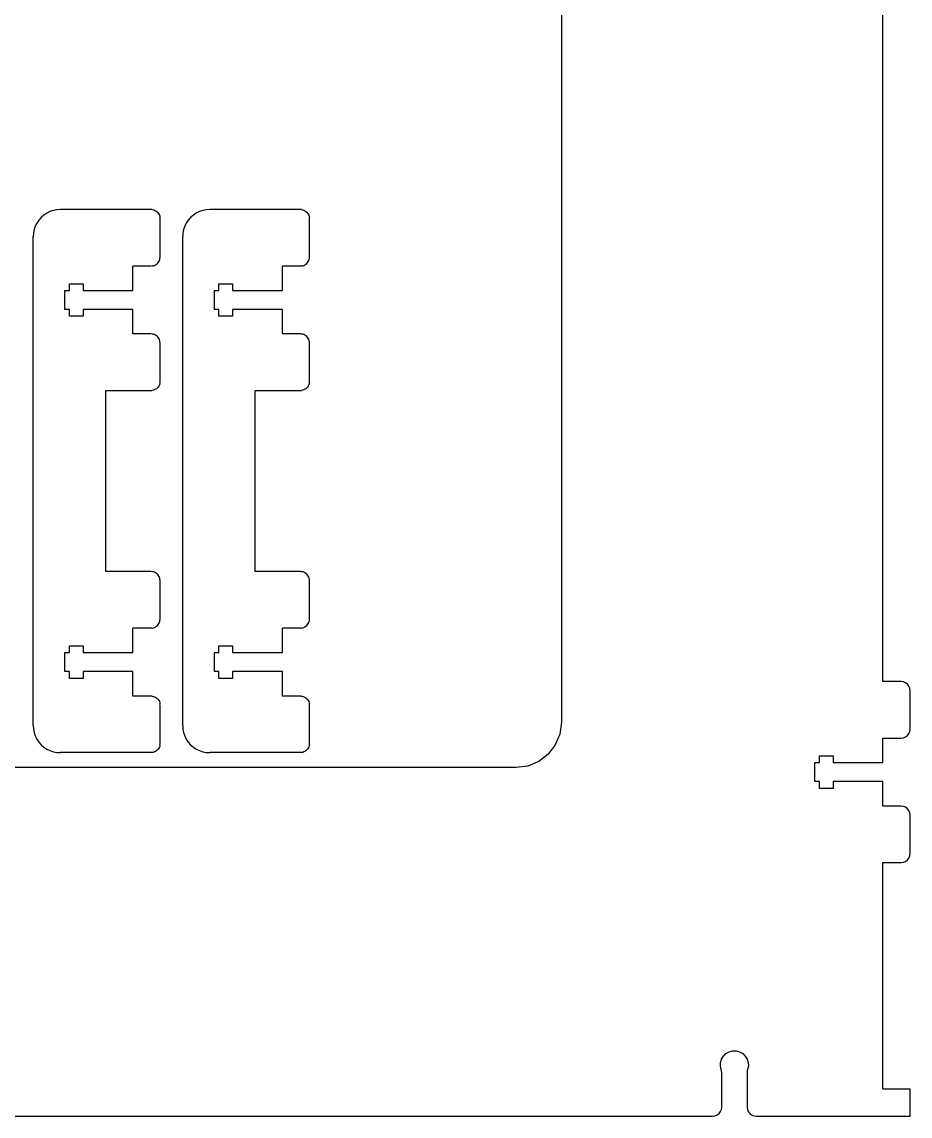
# Model space of a CAD drawing. Header units: metres. Extents: x 1771 to 2193, y -862 to -378.
# Drawn here: x 1996.9 to 2193, y -861.7 to -619.9 of the extents above; entities that cross this region are included whole.
import ezdxf

# ---------------------------------------------------------------- set-up
doc = ezdxf.new("R2010")
doc.units = ezdxf.units.M

msp = doc.modelspace()

# ---------------------------------------------------------------- linework, layer by layer
at = {"layer": '1'}
for p, q in [((2116, -526.7, 6), (2116, -774.7, 6)), ((2187, -765.7, 6), (2187, -535.7, 6)), ((2191, -765.7, 6), (2187, -765.7, 6)), ((2191.52, -765.77, 6), (2191, -765.7, 6)), ((2192, -765.97, 6), (2191.52, -765.77, 6)), ((2192.41, -766.29, 6), (2192, -765.97, 6)), ((2192.73, -766.7, 6), (2192.41, -766.29, 6)), ((2192.93, -767.18, 6), (2192.73, -766.7, 6)), ((2193, -767.7, 6), (2192.93, -767.18, 6)), ((2193, -776.2, 6), (2193, -767.7, 6)), ((2116, -774.7, 6), (2115.66, -777.29, 6)), ((2115.66, -777.29, 6), (2114.66, -779.7, 6)), ((2187, -783.6, 6), (2187, -778.2, 6)), ((2187, -778.2, 6), (2191, -778.2, 6)), ((2191, -778.2, 6), (2191.52, -778.13, 6)), ((2191.52, -778.13, 6), (2192, -777.93, 6)), ((2192, -777.93, 6), (2192.41, -777.61, 6)), ((2192.41, -777.61, 6), (2192.73, -777.2, 6)), ((2192.73, -777.2, 6), (2192.93, -776.72, 6)), ((2192.93, -776.72, 6), (2193, -776.2, 6)), ((2114.66, -779.7, 6), (2113.07, -781.77, 6)), ((2113.07, -781.77, 6), (2111, -783.36, 6)), ((2173, -783.6, 6), (2173, -782.1, 6)), ((2173, -782.1, 6), (2176, -782.1, 6)), ((2176, -782.1, 6), (2176, -783.6, 6)), ((2106, -784.7, 6), (1858, -784.7, 6)), ((2108.59, -784.36, 6), (2106, -784.7, 6)), ((2111, -783.36, 6), (2108.59, -784.36, 6)), ((2172, -787.8, 6), (2172, -783.6, 6)), ((2172, -783.6, 6), (2173, -783.6, 6)), ((2176, -783.6, 6), (2187, -783.6, 6)), ((2173, -787.8, 6), (2172, -787.8, 6)), ((2173, -789.3, 6), (2173, -787.8, 6)), ((2187, -787.8, 6), (2176, -787.8, 6)), ((2176, -787.8, 6), (2176, -789.3, 6)), ((2187, -793.2, 6), (2187, -787.8, 6)), ((2176, -789.3, 6), (2173, -789.3, 6)), ((2191, -793.2, 6), (2187, -793.2, 6)), ((2191.52, -793.27, 6), (2191, -793.2, 6)), ((2192, -793.47, 6), (2191.52, -793.27, 6)), ((2192.41, -793.79, 6), (2192, -793.47, 6)), ((2192.73, -794.2, 6), (2192.41, -793.79, 6)), ((2192.93, -794.68, 6), (2192.73, -794.2, 6)), ((2193, -795.2, 6), (2192.93, -794.68, 6)), ((2193, -803.7, 6), (2193, -795.2, 6)), ((2192.41, -805.11, 6), (2192.73, -804.7, 6)), ((2192.73, -804.7, 6), (2192.93, -804.22, 6)), ((2192.93, -804.22, 6), (2193, -803.7, 6)), ((2187, -855.7, 6), (2187, -805.7, 6)), ((2187, -805.7, 6), (2191, -805.7, 6)), ((2191, -805.7, 6), (2191.52, -805.63, 6)), ((2191.52, -805.63, 6), (2192, -805.43, 6)), ((2192, -805.43, 6), (2192.41, -805.11, 6)), ((2151.37, -849.1, 6), (2151.78, -848.43, 6)), ((2151.78, -848.43, 6), (2152.35, -847.88, 6)), ((2152.35, -847.88, 6), (2153.04, -847.49, 6)), ((2153.04, -847.49, 6), (2153.81, -847.29, 6)), ((2153.81, -847.29, 6), (2154.59, -847.29, 6)), ((2154.59, -847.29, 6), (2155.36, -847.49, 6)), ((2155.36, -847.49, 6), (2156.05, -847.88, 6)), ((2156.05, -847.88, 6), (2156.62, -848.43, 6)), ((2156.62, -848.43, 6), (2157.03, -849.1, 6)), ((2151.11, -850.65, 6), (2151.14, -849.86, 6)), ((2151.28, -851.42, 6), (2151.11, -850.65, 6)), ((2151.14, -849.86, 6), (2151.37, -849.1, 6)), ((2157.03, -849.1, 6), (2157.26, -849.86, 6)), ((2157.29, -850.65, 6), (2157.12, -851.42, 6)), ((2157.26, -849.86, 6), (2157.29, -850.65, 6)), ((2151.35, -851.64, 6), (2151.28, -851.42, 6)), ((2151.39, -851.86, 6), (2151.35, -851.64, 6)), ((2151.4, -852.09, 6), (2151.39, -851.86, 6)), ((2151.4, -859.7, 6), (2151.4, -852.09, 6)), ((2157.01, -851.86, 6), (2157, -852.09, 6)), ((2157, -852.09, 6), (2157, -859.7, 6)), ((2157.05, -851.64, 6), (2157.01, -851.86, 6)), ((2157.12, -851.42, 6), (2157.05, -851.64, 6)), ((2187, -855.7, 6), (2193, -855.7, 6)), ((2193, -861.7, 6), (2193, -855.7, 6)), ((2151.13, -860.7, 6), (2151.33, -860.22, 6)), ((2151.33, -860.22, 6), (2151.4, -859.7, 6)), ((2157, -859.7, 6), (2157.07, -860.22, 6)), ((2157.07, -860.22, 6), (2157.27, -860.7, 6)), ((1771, -861.7, 6), (2149.4, -861.7, 6)), ((2149.4, -861.7, 6), (2149.92, -861.63, 6)), ((2149.92, -861.63, 6), (2150.4, -861.43, 6)), ((2150.4, -861.43, 6), (2150.81, -861.11, 6)), ((2150.81, -861.11, 6), (2151.13, -860.7, 6)), ((2157.27, -860.7, 6), (2157.59, -861.11, 6)), ((2157.59, -861.11, 6), (2158, -861.43, 6)), ((2158, -861.43, 6), (2158.48, -861.63, 6)), ((2158.48, -861.63, 6), (2159, -861.7, 6)), ((2159, -861.7, 6), (2193, -861.7, 6))]:
    msp.add_line(p, q, dxfattribs=at)
at = {"layer": '4'}
for p, q in [((2002.4, -662.2, 6), (2001.75, -662.64, 6)), ((2003.1, -661.86, 6), (2002.4, -662.2, 6)), ((2003.85, -661.6, 6), (2003.1, -661.86, 6)), ((2004.62, -661.45, 6), (2003.85, -661.6, 6)), ((2005.4, -661.4, 6), (2004.62, -661.45, 6)), ((2025.4, -661.4, 6), (2005.4, -661.4, 6)), ((2025.66, -661.42, 6), (2025.4, -661.4, 6)), ((2025.66, -661.42, 6), (2025.92, -661.47, 6)), ((2025.92, -661.47, 6), (2026.17, -661.55, 6)), ((2026.17, -661.55, 6), (2026.4, -661.67, 6)), ((2026.4, -661.67, 6), (2026.62, -661.81, 6)), ((2026.62, -661.81, 6), (2026.81, -661.99, 6)), ((2026.81, -661.99, 6), (2026.99, -662.18, 6)), ((2026.99, -662.18, 6), (2027.13, -662.4, 6)), ((2000.2, -664.4, 6), (1999.86, -665.1, 6)), ((2000.64, -663.75, 6), (2000.2, -664.4, 6)), ((2001.16, -663.16, 6), (2000.64, -663.75, 6)), ((2001.75, -662.64, 6), (2001.16, -663.16, 6)), ((2027.13, -662.4, 6), (2027.25, -662.63, 6)), ((2027.25, -662.63, 6), (2027.33, -662.88, 6)), ((2027.33, -662.88, 6), (2027.38, -663.14, 6)), ((2027.4, -663.4, 6), (2027.38, -663.14, 6)), ((2027.4, -671.9, 6), (2027.4, -663.4, 6)), ((1999.45, -666.62, 6), (1999.4, -667.4, 6)), ((1999.6, -665.85, 6), (1999.45, -666.62, 6)), ((1999.86, -665.1, 6), (1999.6, -665.85, 6)), ((1999.4, -775.4, 6), (1999.4, -667.4, 6)), ((2027.38, -672.16, 6), (2027.4, -671.9, 6)), ((2021.4, -679.3, 6), (2021.4, -673.9, 6)), ((2025.4, -673.9, 6), (2021.4, -673.9, 6)), ((2025.66, -673.88, 6), (2025.4, -673.9, 6)), ((2025.66, -673.88, 6), (2025.92, -673.83, 6)), ((2025.92, -673.83, 6), (2026.17, -673.75, 6)), ((2026.17, -673.75, 6), (2026.4, -673.63, 6)), ((2026.4, -673.63, 6), (2026.62, -673.49, 6)), ((2026.62, -673.49, 6), (2026.81, -673.31, 6)), ((2026.81, -673.31, 6), (2026.99, -673.12, 6)), ((2026.99, -673.12, 6), (2027.13, -672.9, 6)), ((2027.13, -672.9, 6), (2027.25, -672.67, 6)), ((2027.25, -672.67, 6), (2027.33, -672.42, 6)), ((2027.33, -672.42, 6), (2027.38, -672.16, 6)), ((2006.4, -683.5, 6), (2006.4, -679.3, 6)), ((2006.4, -679.3, 6), (2007.4, -679.3, 6)), ((2007.4, -679.3, 6), (2007.4, -677.8, 6)), ((2007.4, -677.8, 6), (2010.4, -677.8, 6)), ((2010.4, -677.8, 6), (2010.4, -679.3, 6)), ((2010.4, -679.3, 6), (2021.4, -679.3, 6)), ((2007.4, -683.5, 6), (2006.4, -683.5, 6)), ((2007.4, -685, 6), (2007.4, -683.5, 6)), ((2021.4, -683.5, 6), (2010.4, -683.5, 6)), ((2010.4, -683.5, 6), (2010.4, -685, 6)), ((2021.4, -688.9, 6), (2021.4, -683.5, 6)), ((2010.4, -685, 6), (2007.4, -685, 6)), ((2025.4, -688.9, 6), (2021.4, -688.9, 6)), ((2025.66, -688.92, 6), (2025.4, -688.9, 6)), ((2025.92, -688.97, 6), (2025.66, -688.92, 6)), ((2026.17, -689.05, 6), (2025.92, -688.97, 6)), ((2026.4, -689.17, 6), (2026.17, -689.05, 6)), ((2026.62, -689.31, 6), (2026.4, -689.17, 6)), ((2026.81, -689.49, 6), (2026.62, -689.31, 6)), ((2026.99, -689.68, 6), (2026.81, -689.49, 6)), ((2027.13, -689.9, 6), (2026.99, -689.68, 6)), ((2027.25, -690.13, 6), (2027.13, -689.9, 6)), ((2027.33, -690.38, 6), (2027.25, -690.13, 6)), ((2027.38, -690.64, 6), (2027.33, -690.38, 6)), ((2027.4, -690.9, 6), (2027.38, -690.64, 6)), ((2027.4, -699.4, 6), (2027.4, -690.9, 6)), ((2026.62, -700.99, 6), (2026.4, -701.13, 6)), ((2026.81, -700.81, 6), (2026.62, -700.99, 6)), ((2026.99, -700.62, 6), (2026.81, -700.81, 6)), ((2027.13, -700.4, 6), (2026.99, -700.62, 6)), ((2027.25, -700.17, 6), (2027.13, -700.4, 6)), ((2027.33, -699.92, 6), (2027.25, -700.17, 6)), ((2027.38, -699.66, 6), (2027.33, -699.92, 6)), ((2027.38, -699.66, 6), (2027.4, -699.4, 6)), ((2015.4, -741.4, 6), (2015.4, -701.4, 6)), ((2015.4, -701.4, 6), (2025.4, -701.4, 6)), ((2025.4, -701.4, 6), (2025.66, -701.38, 6)), ((2025.92, -701.33, 6), (2025.66, -701.38, 6)), ((2026.17, -701.25, 6), (2025.92, -701.33, 6)), ((2026.4, -701.13, 6), (2026.17, -701.25, 6)), ((2025.4, -741.4, 6), (2015.4, -741.4, 6)), ((2025.66, -741.42, 6), (2025.4, -741.4, 6)), ((2025.92, -741.47, 6), (2025.66, -741.42, 6)), ((2026.17, -741.55, 6), (2025.92, -741.47, 6)), ((2026.4, -741.67, 6), (2026.17, -741.55, 6)), ((2026.62, -741.81, 6), (2026.4, -741.67, 6)), ((2026.81, -741.99, 6), (2026.62, -741.81, 6)), ((2026.99, -742.18, 6), (2026.81, -741.99, 6)), ((2027.13, -742.4, 6), (2026.99, -742.18, 6)), ((2027.25, -742.63, 6), (2027.13, -742.4, 6)), ((2027.33, -742.88, 6), (2027.25, -742.63, 6)), ((2027.38, -743.14, 6), (2027.33, -742.88, 6)), ((2027.4, -743.4, 6), (2027.38, -743.14, 6)), ((2027.4, -751.9, 6), (2027.4, -743.4, 6)), ((2021.4, -759.3, 6), (2021.4, -753.9, 6)), ((2025.4, -753.9, 6), (2021.4, -753.9, 6)), ((2025.66, -753.88, 6), (2025.4, -753.9, 6)), ((2025.66, -753.88, 6), (2025.92, -753.83, 6)), ((2025.92, -753.83, 6), (2026.17, -753.75, 6)), ((2026.17, -753.75, 6), (2026.4, -753.63, 6)), ((2026.4, -753.63, 6), (2026.62, -753.49, 6)), ((2026.62, -753.49, 6), (2026.81, -753.31, 6)), ((2026.81, -753.31, 6), (2026.99, -753.12, 6)), ((2026.99, -753.12, 6), (2027.13, -752.9, 6)), ((2027.13, -752.9, 6), (2027.25, -752.67, 6)), ((2027.25, -752.67, 6), (2027.33, -752.42, 6)), ((2027.33, -752.42, 6), (2027.38, -752.16, 6)), ((2027.38, -752.16, 6), (2027.4, -751.9, 6)), ((2007.4, -759.3, 6), (2007.4, -757.8, 6)), ((2007.4, -757.8, 6), (2010.4, -757.8, 6)), ((2010.4, -757.8, 6), (2010.4, -759.3, 6)), ((2006.4, -763.5, 6), (2006.4, -759.3, 6)), ((2006.4, -759.3, 6), (2007.4, -759.3, 6)), ((2010.4, -759.3, 6), (2021.4, -759.3, 6)), ((2007.4, -763.5, 6), (2006.4, -763.5, 6)), ((2007.4, -765, 6), (2007.4, -763.5, 6)), ((2021.4, -763.5, 6), (2010.4, -763.5, 6)), ((2010.4, -763.5, 6), (2010.4, -765, 6)), ((2021.4, -768.9, 6), (2021.4, -763.5, 6)), ((2010.4, -765, 6), (2007.4, -765, 6)), ((2025.4, -768.9, 6), (2021.4, -768.9, 6)), ((2025.66, -768.92, 6), (2025.4, -768.9, 6)), ((2025.66, -768.92, 6), (2025.92, -768.97, 6)), ((2025.92, -768.97, 6), (2026.17, -769.05, 6)), ((2026.17, -769.05, 6), (2026.4, -769.17, 6)), ((2026.4, -769.17, 6), (2026.62, -769.31, 6)), ((2026.62, -769.31, 6), (2026.81, -769.49, 6)), ((2026.81, -769.49, 6), (2026.99, -769.68, 6)), ((2026.99, -769.68, 6), (2027.13, -769.9, 6)), ((2027.13, -769.9, 6), (2027.25, -770.13, 6)), ((2027.25, -770.13, 6), (2027.33, -770.38, 6)), ((2027.33, -770.38, 6), (2027.38, -770.64, 6)), ((2027.4, -770.9, 6), (2027.38, -770.64, 6)), ((2027.4, -779.4, 6), (2027.4, -770.9, 6)), ((1999.4, -775.4, 6), (1999.45, -776.18, 6)), ((1999.45, -776.18, 6), (1999.6, -776.95, 6)), ((1999.6, -776.95, 6), (1999.86, -777.7, 6)), ((1999.86, -777.7, 6), (2000.2, -778.4, 6)), ((2000.2, -778.4, 6), (2000.64, -779.05, 6)), ((2000.64, -779.05, 6), (2001.16, -779.64, 6)), ((2001.16, -779.64, 6), (2001.75, -780.16, 6)), ((2001.75, -780.16, 6), (2002.4, -780.6, 6)), ((2002.4, -780.6, 6), (2003.1, -780.94, 6)), ((2026.81, -780.81, 6), (2026.62, -780.99, 6)), ((2026.99, -780.62, 6), (2026.81, -780.81, 6)), ((2027.13, -780.4, 6), (2026.99, -780.62, 6)), ((2027.25, -780.17, 6), (2027.13, -780.4, 6)), ((2027.33, -779.92, 6), (2027.25, -780.17, 6)), ((2027.38, -779.66, 6), (2027.33, -779.92, 6)), ((2027.38, -779.66, 6), (2027.4, -779.4, 6)), ((2003.1, -780.94, 6), (2003.85, -781.2, 6)), ((2003.85, -781.2, 6), (2004.62, -781.35, 6)), ((2004.62, -781.35, 6), (2005.4, -781.4, 6)), ((2025.4, -781.4, 6), (2005.4, -781.4, 6)), ((2025.66, -781.38, 6), (2025.4, -781.4, 6)), ((2025.92, -781.33, 6), (2025.66, -781.38, 6)), ((2026.17, -781.25, 6), (2025.92, -781.33, 6)), ((2026.4, -781.13, 6), (2026.17, -781.25, 6)), ((2026.62, -780.99, 6), (2026.4, -781.13, 6))]:
    msp.add_line(p, q, dxfattribs=at)
at = {"layer": '5'}
for p, q in [((2035.4, -662.2, 6), (2034.75, -662.64, 6)), ((2036.1, -661.86, 6), (2035.4, -662.2, 6)), ((2036.85, -661.6, 6), (2036.1, -661.86, 6)), ((2037.62, -661.45, 6), (2036.85, -661.6, 6)), ((2038.4, -661.4, 6), (2037.62, -661.45, 6)), ((2058.4, -661.4, 6), (2038.4, -661.4, 6)), ((2058.66, -661.42, 6), (2058.4, -661.4, 6)), ((2058.66, -661.42, 6), (2058.92, -661.47, 6)), ((2058.92, -661.47, 6), (2059.17, -661.55, 6)), ((2059.17, -661.55, 6), (2059.4, -661.67, 6)), ((2059.4, -661.67, 6), (2059.62, -661.81, 6)), ((2059.62, -661.81, 6), (2059.81, -661.99, 6)), ((2059.81, -661.99, 6), (2059.99, -662.18, 6)), ((2059.99, -662.18, 6), (2060.13, -662.4, 6)), ((2033.2, -664.4, 6), (2032.86, -665.1, 6)), ((2033.64, -663.75, 6), (2033.2, -664.4, 6)), ((2034.16, -663.16, 6), (2033.64, -663.75, 6)), ((2034.75, -662.64, 6), (2034.16, -663.16, 6)), ((2060.13, -662.4, 6), (2060.25, -662.63, 6)), ((2060.25, -662.63, 6), (2060.33, -662.88, 6)), ((2060.33, -662.88, 6), (2060.38, -663.14, 6)), ((2060.4, -663.4, 6), (2060.38, -663.14, 6)), ((2060.4, -671.9, 6), (2060.4, -663.4, 6)), ((2032.45, -666.62, 6), (2032.4, -667.4, 6)), ((2032.6, -665.85, 6), (2032.45, -666.62, 6)), ((2032.86, -665.1, 6), (2032.6, -665.85, 6)), ((2032.4, -775.4, 6), (2032.4, -667.4, 6)), ((2060.38, -672.16, 6), (2060.4, -671.9, 6)), ((2054.4, -679.3, 6), (2054.4, -673.9, 6)), ((2058.4, -673.9, 6), (2054.4, -673.9, 6)), ((2058.66, -673.88, 6), (2058.4, -673.9, 6)), ((2058.66, -673.88, 6), (2058.92, -673.83, 6)), ((2058.92, -673.83, 6), (2059.17, -673.75, 6)), ((2059.17, -673.75, 6), (2059.4, -673.63, 6)), ((2059.4, -673.63, 6), (2059.62, -673.49, 6)), ((2059.62, -673.49, 6), (2059.81, -673.31, 6)), ((2059.81, -673.31, 6), (2059.99, -673.12, 6)), ((2059.99, -673.12, 6), (2060.13, -672.9, 6)), ((2060.13, -672.9, 6), (2060.25, -672.67, 6)), ((2060.25, -672.67, 6), (2060.33, -672.42, 6)), ((2060.33, -672.42, 6), (2060.38, -672.16, 6)), ((2039.4, -683.5, 6), (2039.4, -679.3, 6)), ((2039.4, -679.3, 6), (2040.4, -679.3, 6)), ((2040.4, -679.3, 6), (2040.4, -677.8, 6)), ((2040.4, -677.8, 6), (2043.4, -677.8, 6)), ((2043.4, -677.8, 6), (2043.4, -679.3, 6)), ((2043.4, -679.3, 6), (2054.4, -679.3, 6)), ((2040.4, -683.5, 6), (2039.4, -683.5, 6)), ((2040.4, -685, 6), (2040.4, -683.5, 6)), ((2043.4, -683.5, 6), (2043.4, -685, 6)), ((2054.4, -683.5, 6), (2043.4, -683.5, 6)), ((2054.4, -688.9, 6), (2054.4, -683.5, 6)), ((2043.4, -685, 6), (2040.4, -685, 6)), ((2058.4, -688.9, 6), (2054.4, -688.9, 6)), ((2058.66, -688.92, 6), (2058.4, -688.9, 6)), ((2058.92, -688.97, 6), (2058.66, -688.92, 6)), ((2059.17, -689.05, 6), (2058.92, -688.97, 6)), ((2059.4, -689.17, 6), (2059.17, -689.05, 6)), ((2059.62, -689.31, 6), (2059.4, -689.17, 6)), ((2059.81, -689.49, 6), (2059.62, -689.31, 6)), ((2059.99, -689.68, 6), (2059.81, -689.49, 6)), ((2060.13, -689.9, 6), (2059.99, -689.68, 6)), ((2060.25, -690.13, 6), (2060.13, -689.9, 6)), ((2060.33, -690.38, 6), (2060.25, -690.13, 6)), ((2060.38, -690.64, 6), (2060.33, -690.38, 6)), ((2060.4, -690.9, 6), (2060.38, -690.64, 6)), ((2060.4, -699.4, 6), (2060.4, -690.9, 6)), ((2059.62, -700.99, 6), (2059.4, -701.13, 6)), ((2059.81, -700.81, 6), (2059.62, -700.99, 6)), ((2059.99, -700.62, 6), (2059.81, -700.81, 6)), ((2060.13, -700.4, 6), (2059.99, -700.62, 6)), ((2060.25, -700.17, 6), (2060.13, -700.4, 6)), ((2060.33, -699.92, 6), (2060.25, -700.17, 6)), ((2060.38, -699.66, 6), (2060.33, -699.92, 6)), ((2060.38, -699.66, 6), (2060.4, -699.4, 6)), ((2048.4, -741.4, 6), (2048.4, -701.4, 6)), ((2048.4, -701.4, 6), (2058.4, -701.4, 6)), ((2058.4, -701.4, 6), (2058.66, -701.38, 6)), ((2058.92, -701.33, 6), (2058.66, -701.38, 6)), ((2059.17, -701.25, 6), (2058.92, -701.33, 6)), ((2059.4, -701.13, 6), (2059.17, -701.25, 6)), ((2058.4, -741.4, 6), (2048.4, -741.4, 6)), ((2058.66, -741.42, 6), (2058.4, -741.4, 6)), ((2058.92, -741.47, 6), (2058.66, -741.42, 6)), ((2059.17, -741.55, 6), (2058.92, -741.47, 6)), ((2059.4, -741.67, 6), (2059.17, -741.55, 6)), ((2059.62, -741.81, 6), (2059.4, -741.67, 6)), ((2059.81, -741.99, 6), (2059.62, -741.81, 6)), ((2059.99, -742.18, 6), (2059.81, -741.99, 6)), ((2060.13, -742.4, 6), (2059.99, -742.18, 6)), ((2060.25, -742.63, 6), (2060.13, -742.4, 6)), ((2060.33, -742.88, 6), (2060.25, -742.63, 6)), ((2060.38, -743.14, 6), (2060.33, -742.88, 6)), ((2060.4, -743.4, 6), (2060.38, -743.14, 6)), ((2060.4, -751.9, 6), (2060.4, -743.4, 6)), ((2054.4, -759.3, 6), (2054.4, -753.9, 6)), ((2058.4, -753.9, 6), (2054.4, -753.9, 6)), ((2058.66, -753.88, 6), (2058.4, -753.9, 6)), ((2058.66, -753.88, 6), (2058.92, -753.83, 6)), ((2058.92, -753.83, 6), (2059.17, -753.75, 6)), ((2059.17, -753.75, 6), (2059.4, -753.63, 6)), ((2059.4, -753.63, 6), (2059.62, -753.49, 6)), ((2059.62, -753.49, 6), (2059.81, -753.31, 6)), ((2059.81, -753.31, 6), (2059.99, -753.12, 6)), ((2059.99, -753.12, 6), (2060.13, -752.9, 6)), ((2060.13, -752.9, 6), (2060.25, -752.67, 6)), ((2060.25, -752.67, 6), (2060.33, -752.42, 6)), ((2060.33, -752.42, 6), (2060.38, -752.16, 6)), ((2060.38, -752.16, 6), (2060.4, -751.9, 6)), ((2040.4, -759.3, 6), (2040.4, -757.8, 6)), ((2040.4, -757.8, 6), (2043.4, -757.8, 6)), ((2043.4, -757.8, 6), (2043.4, -759.3, 6)), ((2039.4, -763.5, 6), (2039.4, -759.3, 6)), ((2039.4, -759.3, 6), (2040.4, -759.3, 6)), ((2043.4, -759.3, 6), (2054.4, -759.3, 6)), ((2040.4, -763.5, 6), (2039.4, -763.5, 6)), ((2040.4, -765, 6), (2040.4, -763.5, 6)), ((2054.4, -763.5, 6), (2043.4, -763.5, 6)), ((2043.4, -763.5, 6), (2043.4, -765, 6)), ((2054.4, -768.9, 6), (2054.4, -763.5, 6)), ((2043.4, -765, 6), (2040.4, -765, 6)), ((2058.4, -768.9, 6), (2054.4, -768.9, 6)), ((2058.66, -768.92, 6), (2058.4, -768.9, 6)), ((2058.66, -768.92, 6), (2058.92, -768.97, 6)), ((2058.92, -768.97, 6), (2059.17, -769.05, 6)), ((2059.17, -769.05, 6), (2059.4, -769.17, 6)), ((2059.4, -769.17, 6), (2059.62, -769.31, 6)), ((2059.62, -769.31, 6), (2059.81, -769.49, 6)), ((2059.81, -769.49, 6), (2059.99, -769.68, 6)), ((2059.99, -769.68, 6), (2060.13, -769.9, 6)), ((2060.13, -769.9, 6), (2060.25, -770.13, 6)), ((2060.25, -770.13, 6), (2060.33, -770.38, 6)), ((2060.33, -770.38, 6), (2060.38, -770.64, 6)), ((2060.4, -770.9, 6), (2060.38, -770.64, 6)), ((2060.4, -779.4, 6), (2060.4, -770.9, 6)), ((2032.4, -775.4, 6), (2032.45, -776.18, 6)), ((2032.45, -776.18, 6), (2032.6, -776.95, 6)), ((2032.6, -776.95, 6), (2032.86, -777.7, 6)), ((2032.86, -777.7, 6), (2033.2, -778.4, 6)), ((2033.2, -778.4, 6), (2033.64, -779.05, 6)), ((2033.64, -779.05, 6), (2034.16, -779.64, 6)), ((2034.16, -779.64, 6), (2034.75, -780.16, 6)), ((2034.75, -780.16, 6), (2035.4, -780.6, 6)), ((2035.4, -780.6, 6), (2036.1, -780.94, 6)), ((2059.81, -780.81, 6), (2059.62, -780.99, 6)), ((2059.99, -780.62, 6), (2059.81, -780.81, 6)), ((2060.13, -780.4, 6), (2059.99, -780.62, 6)), ((2060.25, -780.17, 6), (2060.13, -780.4, 6)), ((2060.33, -779.92, 6), (2060.25, -780.17, 6)), ((2060.38, -779.66, 6), (2060.33, -779.92, 6)), ((2060.38, -779.66, 6), (2060.4, -779.4, 6)), ((2036.1, -780.94, 6), (2036.85, -781.2, 6)), ((2036.85, -781.2, 6), (2037.62, -781.35, 6)), ((2037.62, -781.35, 6), (2038.4, -781.4, 6)), ((2058.4, -781.4, 6), (2038.4, -781.4, 6)), ((2058.66, -781.38, 6), (2058.4, -781.4, 6)), ((2058.92, -781.33, 6), (2058.66, -781.38, 6)), ((2059.17, -781.25, 6), (2058.92, -781.33, 6)), ((2059.4, -781.13, 6), (2059.17, -781.25, 6)), ((2059.62, -780.99, 6), (2059.4, -781.13, 6))]:
    msp.add_line(p, q, dxfattribs=at)

doc.saveas('drawing.dxf')
